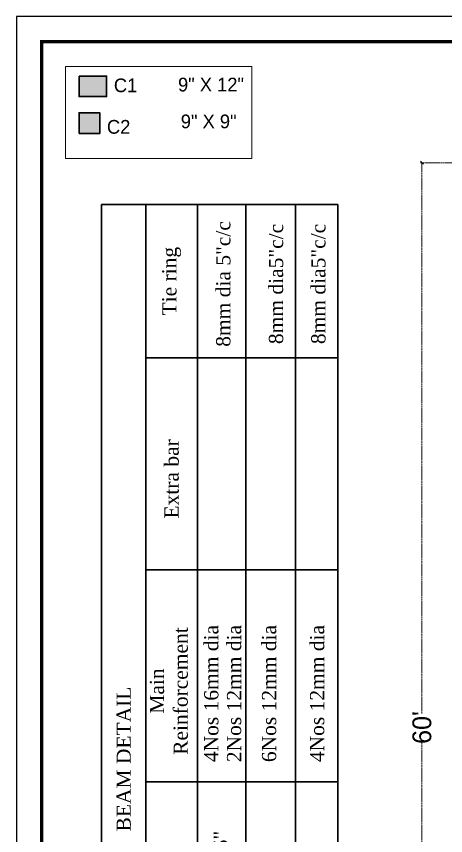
# Model space of a CAD drawing. Header units: millimetres. Extents: x -6808 to 215771, y -89660 to -16303.
# Drawn here: x 100832 to 101106, y -53895 to -53373 of the extents above; entities that cross this region are included whole.
import ezdxf

# ---------------------------------------------------------------- set-up
doc = ezdxf.new("R2010")
doc.units = ezdxf.units.MM
doc.header["$PDMODE"] = 35
doc.linetypes.add('DASHED', pattern=[0.75, 0.5, -0.25])
doc.layers.get('0').update_dxf_attribs({"color": 8})
doc.layers.add('Beam Text', color=6, linetype='Continuous')
doc.layers.add('FORMAT', color=7, linetype='Continuous')
doc.layers.add('column', color=5, linetype='Continuous', lineweight=30)
doc.styles.add('cdim', font='arial.ttf')
doc.styles.add('SAJ', font='eurr____.ttf')
doc.styles.get("Standard").update_dxf_attribs({"font": 'times.ttf'})
doc.dimstyles.new('SAJ', dxfattribs={"dimtxt": 5, "dimasz": 2, "dimexe": 1, "dimexo": 1, "dimgap": 0.09375, "dimtad": 0, "dimdec": 1, "dimzin": 0, "dimdsep": 46, "dimlunit": 4, "dimtxsty": 'SAJ', "dimblk": 'OBLIQUE', "dimcen": 0.125, "dimdle": 0.375, "dimadec": 0, "dimazin": 0, "dimtfac": 1, "dimtdec": 1, "dimtofl": 0, "dimtmove": 0, "dimatfit": 3, "dimldrblk": 'OBLIQUE', "dimfxl": 1, "dimtolj": 1, "dimtzin": 0, "dimlwd": 5, "dimlwe": 5, "dimarcsym": 1})

# ---------------------------------------------------------------- blocks, each defined once
blk = doc.blocks.new('_Oblique')
at = {"color": 0, "linetype": 'ByBlock', "lineweight": -2}
blk.add_line((-0.5, -0.5), (0.5, 0.5), dxfattribs=at)
blk = doc.blocks.new('*D1902')
at = {"color": 0, "linetype": 'DASHED', "lineweight": 5, "transparency": 16777216}
for p, q in [((101113.36, -53465.97), (101089.65, -53465.97)), ((101090.65, -53465.6), (101090.65, -53816.92)), ((101090.65, -54186.35), (101090.65, -53835.02)), ((101113.36, -54185.97), (101089.65, -54185.97))]:
    blk.add_line(p, q, dxfattribs=at)
at = {"layer": 'Defpoints', "color": 0, "transparency": 16777216}
for p in [(101090.65, -53465.97), (101114.36, -53465.97), (101114.36, -54185.97)]:
    blk.add_point(p, dxfattribs=at)
at = {"color": 0, "lineweight": 5, "transparency": 16777216, "xscale": 2, "yscale": 2, "zscale": 2}
for p, rotation in [((101090.65, -53465.97), 90), ((101090.65, -54185.97), 270)]:
    blk.add_blockref('_Oblique', p, dxfattribs=dict(at, rotation=rotation))
at = {"color": 0, "transparency": 16777216, "insert": (101090.65, -53825.97), "char_height": 12, "attachment_point": 5, "rotation": 90, "style": 'SAJ'}
blk.add_mtext("\\A1;60'", dxfattribs=at)

msp = doc.modelspace()

# ---------------------------------------------------------------- hatches: boundary and pattern name
at = {"layer": 'column', "ltscale": 2}
for points in [[(100872.143, -53410.751), (100872.143, -53423.85), (100889.608, -53423.85), (100889.608, -53410.751)], [(100885.242, -53447.299), (100885.242, -53434.2), (100872.143, -53434.2), (100872.143, -53447.299)]]:
    msp.add_hatch(color=5, dxfattribs=at).paths.add_polyline_path(points)

# ---------------------------------------------------------------- linework, layer by layer
at = {"layer": 'Beam Text', "lineweight": 30, "ltscale": 5}
for p, q in [((100886.38, -54113.255), (100886.38, -53492.695)), ((100886.38, -53492.695), (100947.542, -53492.695)), ((100914.704, -53590.259), (100914.704, -53492.695)), ((100947.542, -53590.259), (100947.542, -53492.695)), ((100947.542, -53492.695), (101037.058, -53492.695)), ((100978.408, -53590.259), (100978.408, -53492.695)), ((101010.087, -53590.259), (101010.087, -53492.695)), ((101037.058, -53590.259), (101037.058, -53492.695)), ((100914.704, -53860.543), (100914.704, -53590.259)), ((100914.704, -53590.259), (100947.542, -53590.259)), ((100947.542, -53860.543), (100947.542, -53590.259)), ((100947.542, -53590.259), (101037.058, -53590.259)), ((100978.144, -53590.259), (101037.058, -53590.259)), ((100978.408, -53860.543), (100978.408, -53590.259)), ((101010.087, -53860.543), (101010.087, -53590.259)), ((101037.058, -53860.543), (101037.058, -53590.259)), ((100914.704, -53725.401), (101037.058, -53725.401)), ((100914.704, -53958.107), (100914.704, -53860.543)), ((100914.704, -53860.543), (100947.542, -53860.543)), ((100947.542, -53860.543), (101037.058, -53860.543)), ((100947.542, -54055.671), (100947.542, -53860.543)), ((100978.144, -53860.543), (101037.058, -53860.543)), ((100978.408, -53958.107), (100978.408, -53860.543)), ((101010.087, -53958.107), (101010.087, -53860.543)), ((101037.058, -53958.107), (101037.058, -53860.543))]:
    msp.add_line(p, q, dxfattribs=at)
at = {"layer": 'column', "lineweight": 18}
msp.add_lwpolyline([(100863.494, -53404.7), (100982.173, -53404.7), (100982.173, -53463.374), (100863.494, -53463.374)], close=True, dxfattribs=at)
at = {"layer": 'column', "ltscale": 2}
for points in [[(100872.143, -53410.751), (100872.143, -53423.85), (100889.608, -53423.85), (100889.608, -53410.751)], [(100872.143, -53447.299), (100885.242, -53447.299), (100885.242, -53434.2), (100872.143, -53434.2)]]:
    msp.add_lwpolyline(points, close=True, dxfattribs=at)
at = {"layer": 'FORMAT', "color": 0}
msp.add_lwpolyline([(100832.127, -53372.74), (100832.127, -54457.39), (101595.965, -54457.39), (101595.965, -53372.74)], close=True, dxfattribs=at)
msp.add_lwpolyline([(100832.127, -53372.74), (100832.127, -54457.39), (101595.965, -54457.39), (101595.965, -53372.74)], close=True, dxfattribs=at)
at = {"layer": 'FORMAT', "color": 0, "const_width": 2.24}
msp.add_lwpolyline([(100848.204, -53388.817), (100848.204, -54441.313), (101579.888, -54441.313), (101579.888, -53388.817)], close=True, dxfattribs=at)
msp.add_lwpolyline([(100848.204, -53388.817), (100848.204, -54441.313), (101579.888, -54441.313), (101579.888, -53388.817)], close=True, dxfattribs=at)

# ---------------------------------------------------------------- texts
at = {"layer": 'Beam Text', "linetype": 'ByBlock', "lineweight": 30, "ltscale": 2, "width": 97.34658, "attachment_point": 5, "rotation": 90}
for s, insert, char_height in [('{\\fTimes New Roman|b0|i0|c0|p18;8mm dia 5"c/c}', (100964.07, -53543.273), 9.05898), ('{\\fTimes New Roman|b0|i0|c0|p18;8mm dia5"c/c}', (100997.697, -53543.273), 9.05898), ('{\\fTimes New Roman|b0|i0|c0|p18;8mm dia5"c/c}', (101024.668, -53543.273), 9.05898), ('{\\fTimes New Roman|b0|i0|c0|p18;Tie ring}', (100931.123, -53541.477), 9.05898), ('Extra bar', (100931.123, -53667.497), 9.059), ('{\\fTimes New Roman|b0|i0|c0|p18;Main Reinforcement}', (100929.352, -53802.714), 9.05898), ('4Nos 16mm dia', (100956.406, -53804.291), 9.05898), ('2Nos 12mm dia', (100970.944, -53804.291), 9.05898), ('6Nos 12mm dia', (100993.256, -53804.291), 9.05898), ('4Nos 12mm dia', (101023.886, -53804.291), 9.05898), ('{\\fTimes New Roman|b0|i0|c0|p18;BEAM DETAIL}', (100900.542, -53846.038), 9.05898), ('{\\fTimes New Roman|b0|i0|c0|p18;9" X 15"}', (100962.498, -53915.977), 9.05898)]:
    msp.add_mtext(s, dxfattribs=dict(at, insert=insert, char_height=char_height))
at = {"layer": 'column', "linetype": 'ByBlock', "char_height": 8.73269, "attachment_point": 1, "style": 'SAJ'}
for s, insert, width in [('\\A1;{\\fCentury Gothic|b0|i0|c0|p34;C1}', (100894.261, -53412.314), 641.18496), ('\\A1;{\\fCentury Gothic|b0|i0|c0|p34;C2}', (100889.842, -53438.768), 427.45664)]:
    msp.add_mtext(s, dxfattribs=dict(at, insert=insert, width=width))
at = {"layer": 'column', "char_height": 8.73269, "width": 335.40053, "attachment_point": 5, "style": 'cdim'}
for s, insert in [('\\A1;{\\fCentury Gothic|b0|i0|c0|p34;9" X 12"}', (100956.173, -53416.27)), ('\\A1;{\\fCentury Gothic|b0|i0|c0|p34;9" X 9"}', (100954.696, -53439.723))]:
    msp.add_mtext(s, dxfattribs=dict(at, insert=insert))

# ---------------------------------------------------------------- dimensions: what is measured, and where the dimension line sits
dim = msp.add_aligned_dim(p1=(101114.358, -54185.97), p2=(101114.358, -53465.97), distance=23.711, dimstyle='SAJ', override={"dimtxt": 12})
dim.commit()
dim.dimension.update_dxf_attribs({"geometry": '*D1902', "text_midpoint": (101090.647, -53825.97)})

doc.saveas('drawing.dxf')
